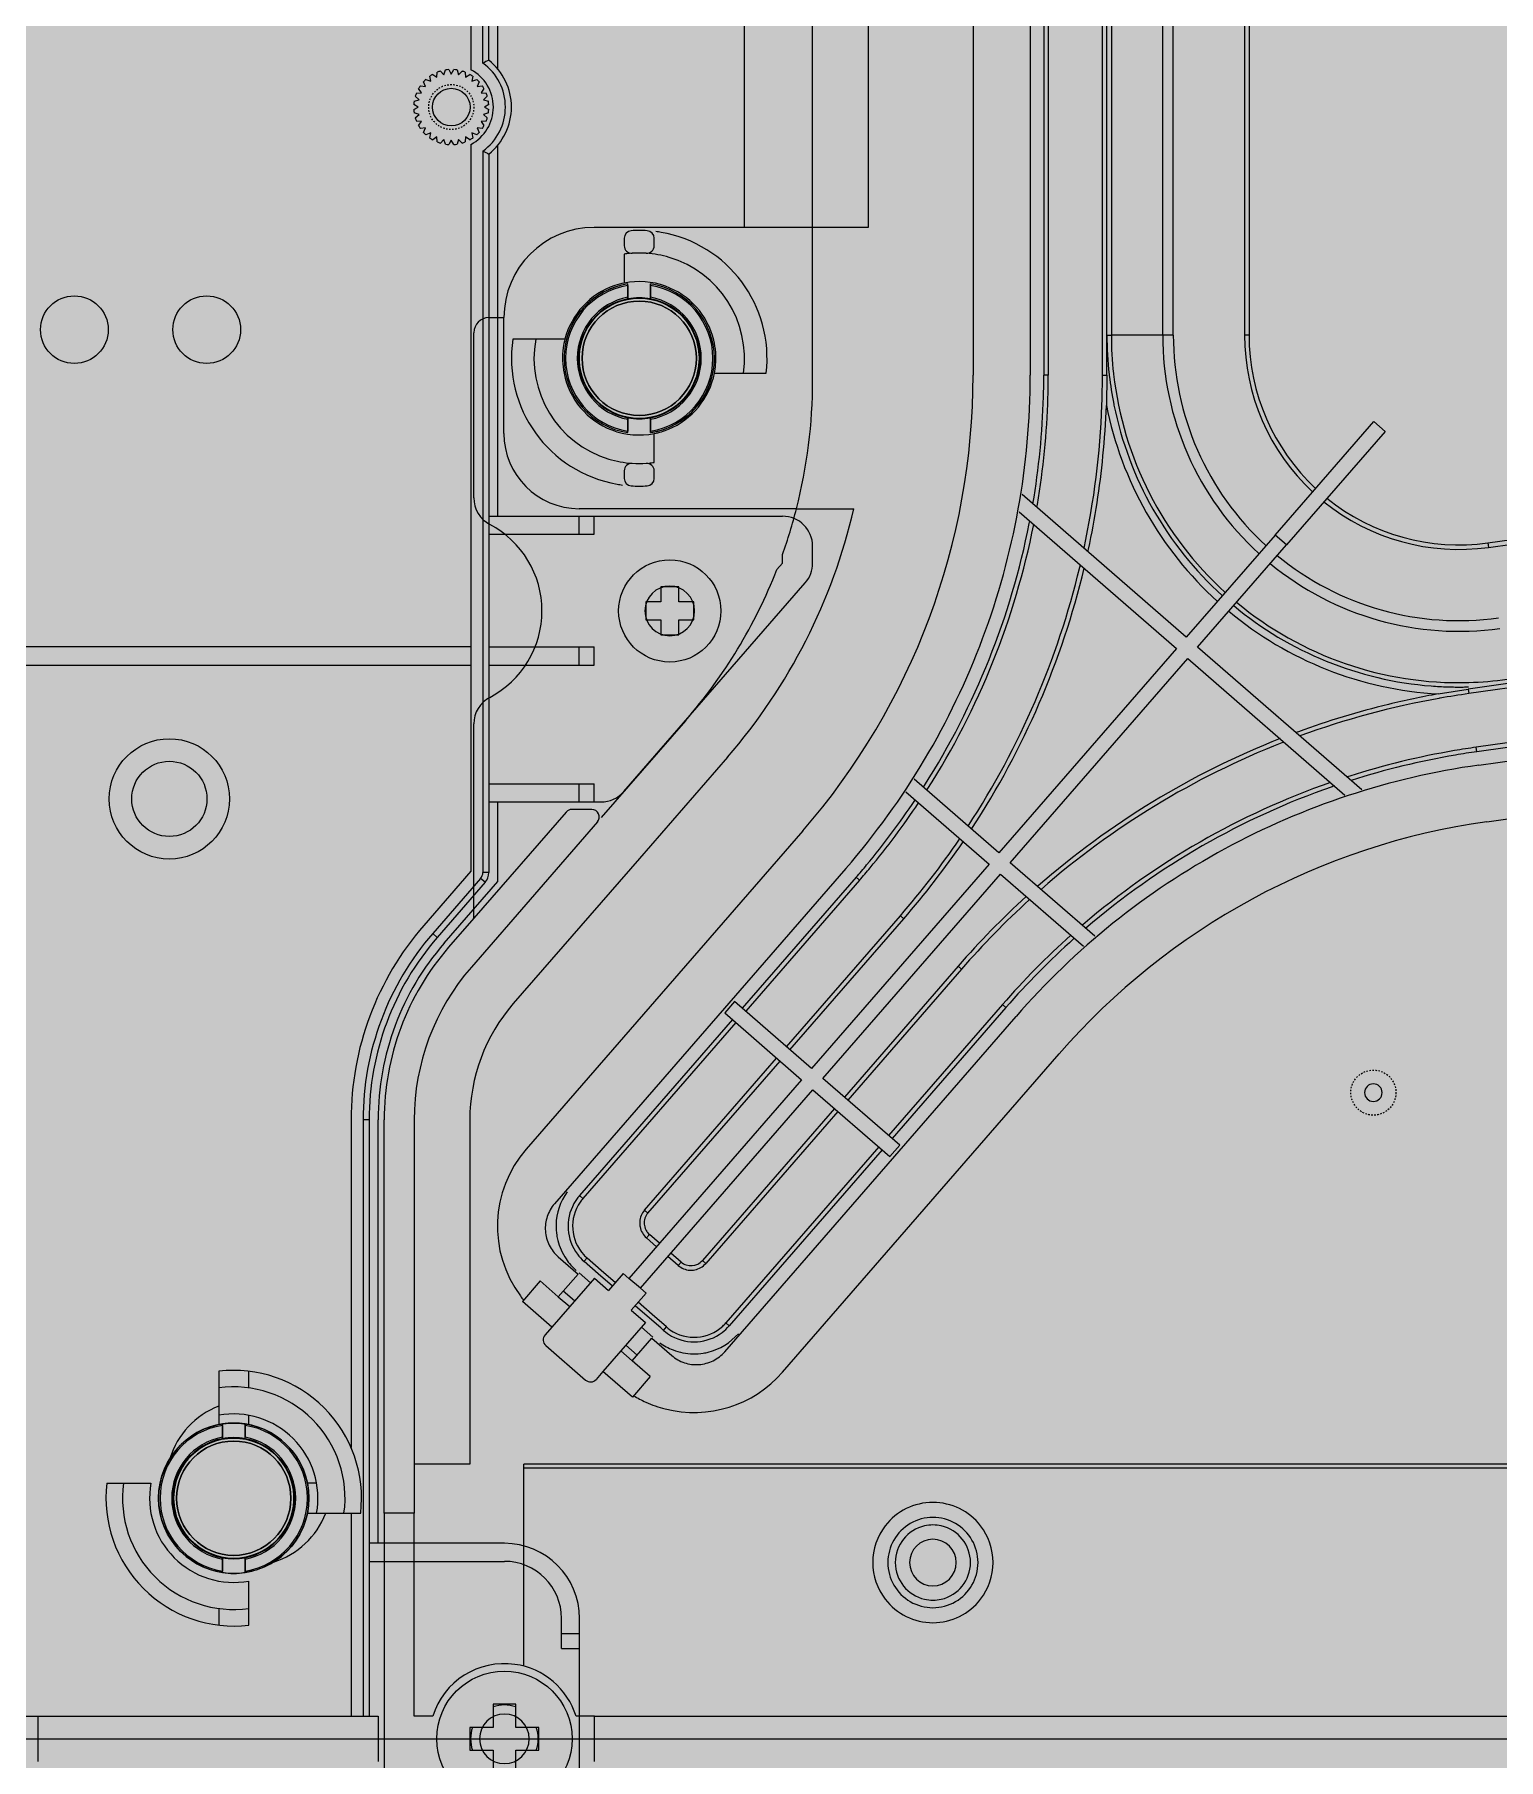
# Model space of a CAD drawing. Header units: millimetres. Extents: x -1070 to 42146, y 1440 to 12921.
# Drawn here: x 5864.5 to 5961.9, y 3266.5 to 3381.2 of the extents above; entities that cross this region are included whole.
import ezdxf

# ---------------------------------------------------------------- set-up
doc = ezdxf.new("R2010")
doc.units = ezdxf.units.MM
doc.linetypes.add('HIDDEN', pattern=[0.2, 0.1, -0.1])
for name, color, linetype in [('CITI-3MM实线CONTINUOUS', 7, 'Continuous'), ('CITIE-TAO实线CONTINUOUS', 7, 'Continuous'), ('CUPOST-2_5实线CONTINUOUS', 7, 'Continuous'), ('CUPOST-2_5隐藏线HIDDEN', 7, 'Continuous'), ('DW-PLUS-XIANGTI隐藏线HIDDEN', 7, 'Continuous'), ('M4-S_3实线CONTINUOUS', 7, 'Continuous'), ('M4-S实线CONTINUOUS', 7, 'Continuous'), ('QUE-PLATE-0314实线CONTINUOUS', 7, 'Continuous')]:
    doc.layers.add(name, color=color, linetype=linetype)

msp = doc.modelspace()

# ---------------------------------------------------------------- hatches: boundary and pattern name
at = {"lineweight": -3}
h = msp.add_hatch(color=256, dxfattribs=at)
h.dxf.hatch_style = 1
h.paths.add_polyline_path([(5611.757, 3767.826), (5611.757, 2767.826), (6111.757, 2767.826), (6111.757, 3767.826)])

# ---------------------------------------------------------------- linework, layer by layer
at = {"color": 7, "linetype": 'Continuous', "lineweight": -3}
for p, q in [((5916.257, 3368.326), (5916.257, 3417.326)), ((5919.957, 3417.326), (5919.957, 3368.326)), ((5926.933, 3400.924), (5926.933, 3358.504)), ((5930.733, 3400.924), (5930.733, 3358.504)), ((5931.633, 3400.924), (5931.633, 3358.504)), ((5931.933, 3400.924), (5931.933, 3358.504)), ((5935.533, 3358.504), (5935.533, 3400.924)), ((5935.833, 3361.163), (5935.833, 3400.924)), ((5936.126, 3400.924), (5936.126, 3361.163)), ((5939.54, 3361.163), (5939.54, 3400.924)), ((5940.247, 3361.163), (5940.247, 3400.924)), ((5944.983, 3400.924), (5944.983, 3361.163)), ((5945.283, 3400.924), (5945.283, 3361.163)), ((5911.725, 3368.326), (5911.725, 3383.498)), ((5903.725, 3368.326), (5901.725, 3368.326)), ((5904.194, 3368.326), (5903.725, 3368.326)), ((5905.257, 3368.326), (5904.194, 3368.326)), ((5905.725, 3368.326), (5905.257, 3368.326)), ((5916.257, 3368.326), (5905.725, 3368.326)), ((5919.957, 3368.326), (5916.257, 3368.326)), ((5916.257, 3358.157), (5916.257, 3368.326)), ((5903.725, 3367.607), (5903.725, 3367.106)), ((5903.725, 3366.551), (5903.725, 3364.624)), ((5905.725, 3367.106), (5905.725, 3367.607)), ((5903.975, 3364.465), (5903.975, 3364.566)), ((5903.975, 3364.465), (5903.975, 3363.679)), ((5905.475, 3364.566), (5905.475, 3364.465)), ((5905.475, 3364.465), (5905.475, 3363.679)), ((5903.975, 3363.679), (5903.975, 3363.577)), ((5905.475, 3363.577), (5905.475, 3363.679)), ((5894.725, 3362.326), (5895.725, 3362.326)), ((5895.725, 3360.893), (5895.725, 3362.326)), ((5893.725, 3350.342), (5893.725, 3361.326)), ((5895.725, 3354.623), (5895.725, 3360.893)), ((5897.842, 3360.893), (5896.321, 3360.893)), ((5899.786, 3360.893), (5897.842, 3360.893)), ((5935.833, 3358.504), (5935.833, 3361.163)), ((5935.833, 3361.163), (5936.126, 3361.163)), ((5939.54, 3361.163), (5936.126, 3361.163)), ((5940.247, 3361.163), (5939.54, 3361.163)), ((5945.283, 3361.163), (5944.983, 3361.163)), ((5909.726, 3358.623), (5911.654, 3358.623)), ((5911.654, 3358.623), (5913.166, 3358.623)), ((5931.933, 3358.504), (5931.633, 3358.504)), ((5935.533, 3358.504), (5935.833, 3358.504)), ((5935.833, 3358.504), (5935.796, 3356.482)), ((5903.975, 3355.668), (5903.975, 3355.567)), ((5903.975, 3355.567), (5903.975, 3354.78)), ((5905.475, 3355.567), (5905.475, 3355.668)), ((5905.475, 3355.567), (5905.475, 3354.78)), ((5947.016, 3347.871), (5953.576, 3355.418)), ((5954.331, 3354.762), (5953.576, 3355.418)), ((5903.975, 3354.679), (5903.975, 3354.78)), ((5905.475, 3354.78), (5905.475, 3354.679)), ((5905.725, 3352.695), (5905.725, 3354.622)), ((5954.331, 3354.762), (5947.771, 3347.215)), ((5961.174, 3347.349), (6000.548, 3352.883)), ((5903.725, 3352.139), (5903.725, 3351.638)), ((5905.725, 3351.638), (5905.725, 3352.139)), ((5961.216, 3347.052), (6000.589, 3352.586)), ((5941.111, 3341.079), (5930.2, 3350.564)), ((5915.184, 3349.623), (5900.725, 3349.623)), ((5915.184, 3349.623), (5918.991, 3349.623)), ((5930.001, 3349.412), (5940.455, 3340.324)), ((5947.016, 3347.871), (5941.111, 3341.079)), ((5941.866, 3340.423), (5947.771, 3347.215)), ((5947.771, 3347.215), (5947.016, 3347.871)), ((5961.174, 3347.349), (5961.216, 3347.052)), ((5913.879, 3345.572), (5914.257, 3346.006)), ((5914.257, 3346.006), (5914.257, 3346.582)), ((6001.905, 3343.228), (5959.898, 3337.324)), ((5940.455, 3340.324), (5928.646, 3326.739)), ((5952.777, 3330.938), (5941.866, 3340.423)), ((5929.401, 3326.083), (5941.21, 3339.668)), ((5941.21, 3339.668), (5951.664, 3330.581)), ((6002.406, 3339.663), (5960.399, 3333.759)), ((6002.447, 3339.366), (5960.441, 3333.462)), ((5962.49, 3337.991), (5959.856, 3337.621)), ((5960.566, 3332.571), (6002.573, 3338.474)), ((5957.859, 3337.303), (5959.856, 3337.621)), ((5959.856, 3337.621), (5959.898, 3337.324)), ((5893.725, 3322.388), (5893.725, 3335.309)), ((5907.794, 3335.523), (5902.193, 3329.08)), ((5961.095, 3328.808), (6003.101, 3334.711)), ((5960.441, 3333.462), (5960.399, 3333.759)), ((5910.587, 3333.096), (5904.737, 3326.367)), ((5928.646, 3326.739), (5923.017, 3331.633)), ((5922.467, 3330.786), (5927.99, 3325.985)), ((5901.945, 3328.795), (5893.559, 3319.147)), ((5899.865, 3329.451), (5893.725, 3322.388)), ((5901.568, 3329.623), (5900.243, 3329.623)), ((5915.601, 3328.194), (5897.205, 3307.033)), ((5904.737, 3326.367), (5896.351, 3316.72)), ((5918.468, 3325.701), (5899.089, 3303.408)), ((5927.99, 3325.985), (5916.181, 3312.4)), ((5916.936, 3311.744), (5928.745, 3325.329)), ((5928.745, 3325.329), (5934.268, 3320.527)), ((5935.03, 3321.19), (5929.401, 3326.083)), ((5919.148, 3325.111), (5911.577, 3316.402)), ((5919.374, 3324.914), (5911.804, 3316.205)), ((5919.374, 3324.914), (5919.148, 3325.111)), ((5893.725, 3322.388), (5892.049, 3320.46)), ((5914.521, 3313.843), (5922.091, 3322.552)), ((5914.747, 3313.646), (5922.317, 3322.355)), ((5922.091, 3322.552), (5922.317, 3322.355)), ((5925.94, 3319.206), (5918.37, 3310.497)), ((5926.167, 3319.009), (5918.596, 3310.301)), ((5926.167, 3319.009), (5925.94, 3319.206)), ((5911.069, 3316.844), (5910.413, 3316.089)), ((5910.413, 3316.089), (5915.525, 3311.645)), ((5916.181, 3312.4), (5911.069, 3316.844)), ((5928.883, 3316.648), (5921.313, 3307.939)), ((5929.11, 3316.451), (5921.539, 3307.742)), ((5929.11, 3316.451), (5928.883, 3316.648)), ((5910.921, 3315.647), (5900.752, 3303.949)), ((5911.148, 3315.45), (5900.979, 3303.752)), ((5910.41, 3293.567), (5929.789, 3315.86)), ((5905.073, 3302.975), (5913.865, 3313.089)), ((5905.3, 3302.779), (5914.091, 3312.892)), ((5914.262, 3292.206), (5932.657, 3313.367)), ((5915.525, 3311.645), (5904.044, 3298.438)), ((5922.048, 3307.3), (5916.936, 3311.744)), ((5904.799, 3297.782), (5916.28, 3310.989)), ((5916.28, 3310.989), (5921.392, 3306.545)), ((5917.714, 3309.743), (5908.922, 3299.63)), ((5917.94, 3309.546), (5909.149, 3299.433)), ((5887.757, 3282.826), (5887.757, 3308.978)), ((5889.757, 3308.978), (5889.757, 3282.826)), ((5893.457, 3308.978), (5893.457, 3286.091)), ((5920.657, 3307.184), (5910.488, 3295.486)), ((5920.883, 3306.987), (5910.715, 3295.289)), ((5921.392, 3306.545), (5922.048, 3307.3)), ((5900.979, 3303.752), (5900.752, 3303.949)), ((5905.073, 3302.975), (5905.3, 3302.779)), ((5905.202, 3301.141), (5905.398, 3301.368)), ((5905.881, 3300.551), (5905.202, 3301.141)), ((5906.078, 3300.777), (5905.398, 3301.368)), ((5907.512, 3299.531), (5906.832, 3300.121)), ((5899.336, 3299.881), (5900.656, 3298.733)), ((5901.255, 3299.802), (5901.058, 3299.576)), ((5901.058, 3299.576), (5902.002, 3298.756)), ((5901.255, 3299.802), (5902.198, 3298.982)), ((5902.198, 3298.982), (5903.142, 3298.162)), ((5907.315, 3299.305), (5906.636, 3299.895)), ((5907.315, 3299.305), (5907.512, 3299.531)), ((5909.149, 3299.433), (5908.922, 3299.63)), ((5898.137, 3298.273), (5896.956, 3296.914)), ((5899.344, 3297.223), (5898.137, 3298.273)), ((5901.739, 3298.454), (5898.918, 3295.209)), ((5900.656, 3298.733), (5899.344, 3297.223)), ((5901.477, 3298.152), (5900.722, 3298.808)), ((5901.739, 3298.454), (5902.683, 3297.634)), ((5902.002, 3298.756), (5902.945, 3297.936)), ((5903.667, 3298.766), (5902.683, 3297.634)), ((5904.044, 3298.438), (5903.667, 3298.766)), ((5904.799, 3297.782), (5904.044, 3298.438)), ((5905.176, 3297.454), (5904.799, 3297.782)), ((5898.918, 3295.209), (5896.956, 3296.914)), ((5899.344, 3297.223), (5900.099, 3296.567)), ((5900.427, 3296.944), (5899.672, 3297.601)), ((5904.192, 3296.322), (5905.176, 3297.454)), ((5905.398, 3295.804), (5904.454, 3296.624)), ((5905.595, 3296.03), (5904.651, 3296.85)), ((5905.135, 3295.502), (5902.314, 3292.256)), ((5904.192, 3296.322), (5905.135, 3295.502)), ((5906.152, 3295.147), (5905.398, 3295.804)), ((5906.538, 3295.21), (5905.595, 3296.03)), ((5910.715, 3295.289), (5910.488, 3295.486)), ((5898.918, 3295.209), (5898.459, 3294.68)), ((5904.25, 3292.959), (5905.562, 3294.468)), ((5905.628, 3294.544), (5904.873, 3295.2)), ((5905.562, 3294.468), (5906.883, 3293.32)), ((5906.341, 3294.983), (5906.152, 3295.147)), ((5906.341, 3294.983), (5906.538, 3295.21)), ((5898.508, 3293.975), (5901.15, 3291.679)), ((5903.495, 3293.615), (5904.25, 3292.959)), ((5904.578, 3293.336), (5903.823, 3293.992)), ((5902.314, 3292.256), (5901.855, 3291.728)), ((5904.277, 3290.551), (5902.314, 3292.256)), ((5905.457, 3291.909), (5904.25, 3292.959)), ((5905.457, 3291.909), (5904.277, 3290.551)), ((5877.007, 3288.668), (5877.007, 3288.769)), ((5877.007, 3288.668), (5877.007, 3287.882)), ((5878.507, 3288.769), (5878.507, 3288.668)), ((5878.507, 3288.668), (5878.507, 3287.882)), ((5877.007, 3287.882), (5877.007, 3287.78)), ((5878.507, 3287.78), (5878.507, 3287.882)), ((5893.457, 3286.091), (5889.757, 3286.091)), ((5897.057, 3272.654), (5897.057, 3286.091)), ((6081.495, 3286.091), (5897.057, 3286.091)), ((5897.057, 3285.841), (6012.416, 3285.841)), ((5889.757, 3282.826), (5887.757, 3282.826)), ((5887.757, 3282.826), (5887.757, 3252.826)), ((5889.757, 3269.326), (5889.757, 3282.826)), ((5877.007, 3279.871), (5877.007, 3279.77)), ((5877.007, 3279.77), (5877.007, 3278.984)), ((5878.507, 3279.77), (5878.507, 3279.871)), ((5878.507, 3279.77), (5878.507, 3278.984)), ((5877.007, 3278.882), (5877.007, 3278.984)), ((5878.507, 3278.984), (5878.507, 3278.882)), ((5890.987, 3269.326), (5889.757, 3269.326)), ((5901.757, 3269.326), (5900.526, 3269.326)), ((5901.757, 3269.326), (5986.157, 3269.326)), ((5901.757, 3266.326), (5901.757, 3269.326))]:
    msp.add_line(p, q, dxfattribs=at)
at = {"color": 1, "lineweight": -3}
msp.add_line((5611.757, 3267.826), (6111.757, 3267.826), dxfattribs=at)
at = {"color": 7, "linetype": 'Continuous', "lineweight": -3}
for centre, radius, start, end in [((5901.725, 3362.326), 6, 90, 180), ((5904.225, 3367.607), 0.5, 93.58332, 180), ((5904.725, 3359.623), 8.5, 86.41668, 93.58332), ((5905.225, 3367.607), 0.5, 0, 86.41668), ((5904.725, 3359.623), 8.5, 80.15881, 82.46232), ((5904.725, 3359.623), 8.5, 353.24367, 80.15881), ((5904.225, 3367.106), 0.5, 180, 273.82255), ((5904.725, 3359.623), 7, 95.29417, 98.21321), ((5904.725, 3359.623), 7, 86.17745, 93.82255), ((5905.225, 3367.106), 0.5, 266.17745, 0), ((5904.725, 3359.623), 7, 79.76053, 86.17743), ((5904.725, 3359.623), 7, 73.4912, 79.76053), ((5904.725, 3359.623), 7, 351.78679, 73.4912), ((5904.725, 3359.623), 5, 98.62693, 177.53429), ((5904.725, 3359.623), 5.1, 108.55807, 165.58049), ((5904.725, 3359.623), 4.9, 98.80437, 261.19563), ((5904.725, 3359.623), 5.1, 101.30773, 108.55807), ((5904.725, 3359.623), 5.1, 69.95103, 101.30773), ((5904.725, 3359.623), 5, 0, 81.37307), ((5904.725, 3359.623), 4.9, 278.80437, 81.19563), ((5904.725, 3359.623), 5.1, 13.77913, 69.95103), ((5904.725, 3359.623), 4.125, 100.47568, 259.52432), ((5904.725, 3359.623), 4.025, 100.739, 180), ((5904.725, 3359.623), 4, 100.74093, 177.39131), ((5904.725, 3359.623), 4, 100.74093, 177.39131), ((5904.725, 3359.623), 3.8, 0, 180), ((5904.725, 3359.623), 4.025, 79.261, 100.739), ((5904.725, 3359.623), 4, 79.25907, 100.74093), ((5904.725, 3359.623), 4, 2.60869, 79.25907), ((5904.725, 3359.623), 4.125, 280.47568, 79.52432), ((5904.725, 3359.623), 4.025, 0, 79.261), ((5894.725, 3361.326), 1, 90, 180), ((5904.725, 3359.623), 8.5, 171.40716, 260.03325), ((5904.725, 3359.623), 7, 169.54702, 253.18503), ((5904.725, 3359.623), 5.1, 165.58049, 172.14797), ((5904.725, 3359.623), 5.1, 355.1169, 13.77913), ((5959.233, 3361.163), 23.4, 180, 186.41733), ((5959.233, 3361.163), 23.107, 180, 186.36775), ((5959.233, 3361.163), 19.693, 180, 227.54511), ((5959.233, 3361.163), 18.986, 180, 227.49091), ((5959.233, 3361.163), 14.25, 180, 226.98921), ((5959.233, 3361.163), 13.95, 180, 226.94595), ((5904.725, 3359.623), 5.1, 172.14797, 191.27419), ((5904.725, 3359.623), 5, 177.53429, 180), ((5904.725, 3359.623), 5, 180, 261.37307), ((5904.725, 3359.623), 4.025, 180, 259.261), ((5904.725, 3359.623), 4, 177.39131, 180), ((5904.725, 3359.623), 4, 177.39131, 180), ((5904.725, 3359.623), 4, 180, 182.60869), ((5904.725, 3359.623), 4, 180, 182.60869), ((5904.725, 3359.623), 3.8, 180, 0), ((5904.725, 3359.623), 4.025, 280.739, 0), ((5904.725, 3359.623), 4, 0, 2.60869), ((5904.725, 3359.623), 4, 0, 2.60869), ((5904.725, 3359.623), 4, 357.39131, 0), ((5904.725, 3359.623), 4, 357.39131, 0), ((5904.725, 3359.623), 5, 357.53429, 0), ((5904.725, 3359.623), 5.1, 191.27419, 249.05553), ((5904.725, 3359.623), 4, 182.60869, 259.25907), ((5904.725, 3359.623), 4, 182.60869, 259.25907), ((5904.725, 3359.623), 4, 280.74093, 357.39131), ((5904.725, 3359.623), 5, 278.62693, 357.53429), ((5904.725, 3359.623), 5.1, 292.43022, 348.69227), ((5904.725, 3359.623), 5.1, 348.69227, 355.1169), ((5880.733, 3358.504), 46.2, 319, 0), ((5880.733, 3358.504), 50, 349.75, 0), ((5880.733, 3358.504), 50.9, 358.37899, 0), ((5880.733, 3358.504), 51.2, 358.34889, 0), ((5880.733, 3358.504), 54.8, 357.97711, 0), ((5959.233, 3361.163), 23.4, 186.41733, 186.48835), ((5959.233, 3361.163), 23.4, 186.48835, 186.59611), ((5959.233, 3361.163), 23.4, 186.59611, 191.31535), ((5959.233, 3361.163), 23.107, 186.36775, 186.45538), ((5959.233, 3361.163), 23.107, 186.45538, 227.76012), ((5881.757, 3358.157), 34.5, 345.67725, 0), ((5880.733, 3358.504), 50.9, 350.32278, 358.37899), ((5880.733, 3358.504), 51.2, 350.32655, 358.34889), ((5880.733, 3358.504), 54.8, 347.87246, 357.9023), ((5880.733, 3358.504), 54.8, 357.9023, 357.97711), ((5880.733, 3358.504), 55.1, 354.39879, 357.89668), ((5959.233, 3361.163), 23.9, 191.29629, 227.80126), ((5959.233, 3361.163), 23.4, 191.31535, 191.46857), ((5959.233, 3361.163), 23.4, 191.46857, 227.77564), ((5904.725, 3359.623), 4.025, 259.261, 280.739), ((5904.725, 3359.623), 4, 259.25907, 280.74093), ((5904.725, 3359.623), 4, 259.25907, 280.74093), ((5900.725, 3354.623), 5, 180, 270), ((5904.725, 3359.623), 5.1, 249.05553, 281.30773), ((5904.725, 3359.623), 5.1, 281.30773, 292.43022), ((5904.725, 3359.623), 7, 253.18503, 259.60222), ((5904.725, 3359.623), 7, 259.60222, 266.17743), ((5880.733, 3358.504), 55.1, 347.87626, 354.39879), ((5904.225, 3352.139), 0.5, 86.17745, 180), ((5904.225, 3351.638), 0.5, 180, 266.41668), ((5904.725, 3359.623), 7, 266.17745, 273.82255), ((5905.225, 3352.139), 0.5, 0, 93.82255), ((5905.225, 3351.638), 0.5, 273.58332, 0), ((5904.725, 3359.623), 7, 275.29417, 278.21321), ((5904.725, 3359.623), 8.5, 260.03325, 262.45345), ((5904.725, 3359.623), 8.5, 266.41668, 273.58332), ((5895.725, 3350.342), 2, 180, 242.16598), ((5881.757, 3358.157), 38.2, 319, 347.08986), ((5881.757, 3358.157), 34.5, 340.39514, 345.67725), ((5880.733, 3358.504), 50, 339.5, 349.75), ((5880.733, 3358.504), 51.2, 350.1187, 350.32655), ((5959.233, 3361.163), 14.25, 231.01079, 278), ((5959.233, 3361.163), 13.95, 231.05405, 278), ((5891.757, 3342.826), 6.5, 297.83402, 62.16598), ((5880.733, 3358.504), 50.9, 327.58153, 348.82594), ((5880.733, 3358.504), 51.2, 327.43559, 348.82031), ((5880.733, 3358.504), 50.9, 348.82594, 349.01405), ((5880.733, 3358.504), 54.8, 346.52658, 346.6852), ((5880.733, 3358.504), 55.1, 347.70059, 347.87626), ((5959.233, 3361.163), 19.693, 230.45489, 278), ((5959.233, 3361.163), 18.986, 230.50909, 278), ((5881.757, 3358.157), 34.5, 319, 338.60486), ((5880.733, 3358.504), 54.8, 326.8249, 346.52658), ((5880.733, 3358.504), 55.1, 326.8308, 346.52165), ((5906.757, 3342.826), 1.65, 0, 180), ((5906.757, 3342.826), 1.65, 180, 0), ((5959.233, 3361.163), 23.9, 230.19874, 266.72459), ((5959.233, 3361.163), 23.4, 230.22436, 265.5251), ((5959.233, 3361.163), 23.107, 230.23988, 271.54462), ((5880.733, 3358.504), 50, 329.25, 339.5), ((5959.233, 3361.163), 23.4, 265.5251, 268.15331), ((5959.233, 3361.163), 23.107, 271.54462, 271.63222), ((5959.233, 3361.163), 23.107, 271.63222, 278), ((5895.725, 3335.309), 2, 117.83402, 180), ((5967.525, 3283.057), 54.8, 100.0977, 110.12754), ((5967.525, 3283.057), 55.1, 100.09386, 103.60127), ((5967.525, 3283.057), 54.8, 100.02285, 100.0977), ((5967.525, 3283.057), 54.8, 98, 100.02285), ((5959.233, 3361.163), 23.4, 268.15331, 270.71821), ((5959.233, 3361.163), 23.4, 270.71821, 271.52023), ((5959.233, 3361.163), 23.4, 271.52023, 271.5978), ((5967.525, 3283.057), 55.1, 103.60127, 110.12376), ((5967.525, 3283.057), 55.1, 110.12376, 110.29941), ((5967.525, 3283.057), 55.1, 111.47835, 131.1692), ((5967.525, 3283.057), 54.8, 111.47342, 131.1751), ((5967.525, 3283.057), 54.8, 111.3148, 111.47342), ((5967.525, 3283.057), 51.2, 99.6511, 107.67345), ((5967.525, 3283.057), 50.9, 99.62101, 107.67722), ((5967.525, 3283.057), 51.2, 98, 99.6511), ((5967.525, 3283.057), 50.9, 98, 99.62101), ((5880.733, 3358.504), 50, 319, 329.25), ((5967.525, 3283.057), 50, 98, 108.25), ((5880.733, 3358.504), 50.9, 327.42866, 327.58153), ((5880.733, 3358.504), 51.2, 327.37892, 327.43559), ((5967.525, 3283.057), 51.2, 109.17969, 130.56441), ((5967.525, 3283.057), 50.9, 109.17406, 130.57134), ((5967.525, 3283.057), 50.9, 108.98595, 109.17406), ((5967.525, 3283.057), 51.2, 107.67345, 107.8813), ((5880.733, 3358.504), 50.9, 320.22139, 326.25263), ((5880.733, 3358.504), 51.2, 320.21218, 326.24935), ((5967.525, 3283.057), 50, 108.25, 118.5), ((5900.243, 3329.123), 0.5, 90, 139), ((5901.568, 3329.123), 0.5, 319, 90), ((5967.525, 3283.057), 46.2, 98, 139), ((5880.733, 3358.504), 54.8, 319, 325.73663), ((5880.733, 3358.504), 55.1, 326.78204, 326.8308), ((5880.733, 3358.504), 55.1, 319, 325.73377), ((5967.525, 3283.057), 50, 118.5, 128.75), ((5880.733, 3358.504), 50.9, 319, 320.22139), ((5880.733, 3358.504), 51.2, 319, 320.21218), ((5967.525, 3283.057), 55.1, 131.1692, 131.21796), ((5967.525, 3283.057), 55.1, 132.26623, 139), ((5967.525, 3283.057), 54.8, 132.26337, 139), ((5967.525, 3283.057), 50, 128.75, 139), ((5967.525, 3283.057), 51.2, 130.56441, 130.62108), ((5967.525, 3283.057), 51.2, 131.75065, 139), ((5967.525, 3283.057), 50.9, 131.74737, 139), ((5905.257, 3308.978), 17.5, 139, 180), ((5905.257, 3308.978), 15.5, 139, 180), ((5905.257, 3308.978), 11.8, 139, 180), ((5953.554, 3310.795), 0.584, 0, 180), ((5953.554, 3310.795), 0.584, 180, 0), ((5903.092, 3301.915), 7.8, 139, 216.53034), ((5903.092, 3301.915), 3.9, 144.06268, 179.01277), ((5903.092, 3301.915), 3.1, 151.08702, 216.91298), ((5903.092, 3301.915), 2.8, 145.00142, 222.99881), ((5903.092, 3301.915), 3.1, 145.10772, 151.08702), ((5903.092, 3301.915), 3.1, 139, 145.10772), ((5903.092, 3301.915), 2.8, 139, 145.00142), ((5900.976, 3301.767), 2.5, 161.49994, 183.99988), ((5900.976, 3301.767), 2.5, 139, 161.49994), ((5906.055, 3302.123), 1.3, 139, 176.4981), ((5906.055, 3302.123), 1, 161.5, 206.5), ((5906.055, 3302.123), 1, 139, 161.5), ((5900.976, 3301.767), 2.5, 183.99988, 206.49993), ((5903.092, 3301.915), 3.9, 179.01277, 188.98723), ((5903.092, 3301.915), 3.9, 188.98723, 194.01277), ((5906.055, 3302.123), 1.3, 176.4981, 191.53963), ((5906.055, 3302.123), 1.3, 191.53963, 229), ((5906.055, 3302.123), 1, 206.5, 221.29166), ((5906.055, 3302.123), 1, 221.29166, 229), ((5900.976, 3301.767), 2.5, 206.49993, 229), ((5903.092, 3301.915), 3.9, 194.01277, 203.98723), ((5903.092, 3301.915), 3.9, 203.98723, 214), ((5903.092, 3301.915), 3.1, 216.91298, 229), ((5903.092, 3301.915), 2.8, 222.99881, 229), ((5903.092, 3301.915), 3.9, 214, 229), ((5908.168, 3300.286), 1.3, 229, 266.4981), ((5908.168, 3300.286), 1, 229, 251.5), ((5908.168, 3300.286), 1, 251.5, 296.5), ((5908.168, 3300.286), 1.3, 266.4981, 281.53963), ((5908.168, 3300.286), 1.3, 281.53963, 319), ((5908.168, 3300.286), 1, 296.5, 319), ((5903.092, 3301.915), 7.8, 216.53034, 219.03323), ((5908.375, 3297.323), 2.8, 312.95761, 319), ((5898.836, 3294.352), 0.5, 139, 229), ((5908.375, 3297.323), 3.1, 229, 241.08702), ((5908.375, 3297.323), 2.8, 229, 235.0428), ((5908.375, 3297.323), 2.8, 235.0428, 312.95761), ((5908.375, 3297.323), 3.1, 241.08702, 306.91298), ((5908.375, 3297.323), 3.9, 284.01277, 319), ((5908.375, 3297.323), 3.1, 306.91298, 319), ((5908.375, 3297.323), 3.9, 234.06268, 248.98723), ((5908.523, 3295.207), 2.5, 229, 251.49994), ((5908.375, 3297.323), 3.9, 248.98723, 269.01277), ((5908.375, 3297.323), 3.9, 269.01277, 278.98723), ((5908.375, 3297.323), 3.9, 278.98723, 284.01277), ((5908.523, 3295.207), 2.5, 296.49993, 319), ((5908.375, 3297.323), 7.8, 255.64365, 319), ((5908.523, 3295.207), 2.5, 251.49994, 273.99988), ((5908.523, 3295.207), 2.5, 273.99988, 296.49993), ((5901.478, 3292.056), 0.5, 229, 319), ((5908.375, 3297.323), 7.8, 238.96677, 245.65113), ((5908.375, 3297.323), 7.8, 245.65113, 255.64365), ((5877.757, 3283.826), 5, 98.62693, 180), ((5877.757, 3283.826), 4.9, 98.80437, 261.19563), ((5877.757, 3283.826), 5, 81.37307, 98.62693), ((5877.757, 3283.826), 5, 0, 81.37307), ((5877.757, 3283.826), 4.9, 278.80437, 81.19563), ((5877.757, 3283.826), 4.125, 100.47568, 259.52432), ((5877.757, 3283.826), 4.025, 100.739, 180), ((5877.757, 3283.826), 4, 100.74093, 177.39131), ((5877.757, 3283.826), 4, 100.74093, 177.39131), ((5877.757, 3283.826), 3.8, 0, 180), ((5877.757, 3283.826), 4.025, 79.261, 100.739), ((5877.757, 3283.826), 4, 79.25907, 100.74093), ((5877.757, 3283.826), 4, 79.25907, 100.74093), ((5877.757, 3283.826), 4, 2.60869, 79.25907), ((5877.757, 3283.826), 4.125, 280.47568, 79.52432), ((5877.757, 3283.826), 4.025, 0, 79.261), ((5877.757, 3283.826), 4, 177.39131, 180), ((5877.757, 3283.826), 4, 177.39131, 180), ((5877.757, 3283.826), 4, 0, 2.60869), ((5877.757, 3283.826), 4, 0, 2.60869), ((5877.757, 3283.826), 5, 180, 261.37307), ((5877.757, 3283.826), 4.025, 180, 259.261), ((5877.757, 3283.826), 4, 180, 182.60869), ((5877.757, 3283.826), 4, 180, 182.60869), ((5877.757, 3283.826), 4, 182.60869, 259.25907), ((5877.757, 3283.826), 4, 182.60869, 259.25907), ((5877.757, 3283.826), 3.8, 180, 0), ((5877.757, 3283.826), 4, 280.74093, 357.39131), ((5877.757, 3283.826), 4.025, 280.739, 0), ((5877.757, 3283.826), 5, 278.62693, 0), ((5877.757, 3283.826), 4, 357.39131, 0), ((5924.257, 3279.545), 4, 37.54339, 142.45661), ((5924.257, 3279.545), 4, 142.45661, 180), ((5924.257, 3279.545), 3, 120.0659, 180), ((5924.257, 3279.545), 2.5, 102.85635, 180), ((5924.257, 3279.545), 3, 59.93589, 120.0659), ((5924.257, 3279.545), 2.5, 77.14317, 102.85635), ((5924.257, 3279.545), 2.5, 0, 77.14317), ((5924.257, 3279.545), 3, 0, 59.93589), ((5924.257, 3279.545), 4, 0, 37.54339), ((5924.257, 3279.545), 1.55, 90, 180), ((5924.257, 3279.545), 1.55, 0, 90), ((5877.757, 3283.826), 4.025, 259.261, 280.739), ((5877.757, 3283.826), 4, 259.25907, 280.74093), ((5877.757, 3283.826), 4, 259.25907, 280.74093), ((5924.257, 3279.545), 4, 180, 217.54339), ((5924.257, 3279.545), 3, 180, 239.93589), ((5924.257, 3279.545), 2.5, 180, 257.14317), ((5924.257, 3279.545), 1.55, 180, 270), ((5924.257, 3279.545), 1.55, 270, 0), ((5924.257, 3279.545), 2.5, 282.85635, 0), ((5924.257, 3279.545), 3, 300.0659, 0), ((5924.257, 3279.545), 4, 322.45661, 0), ((5877.757, 3283.826), 5, 261.37307, 278.62693), ((5924.257, 3279.545), 4, 217.54339, 322.45661), ((5924.257, 3279.545), 2.5, 257.14317, 282.85635), ((5924.257, 3279.545), 3, 239.93589, 300.0659), ((5895.757, 3267.826), 5, 81.97455, 162.5424), ((5895.757, 3267.826), 5, 17.4576, 81.97455), ((5895.757, 3267.826), 1.65, 0, 180), ((5895.757, 3267.826), 1.65, 180, 0)]:
    msp.add_arc(centre, radius, start, end, dxfattribs=at)
at = {"layer": 'CITI-3MM实线CONTINUOUS', "color": 7, "lineweight": -3}
for centre, radius in [((5904.725, 3359.623), 4), ((5904.725, 3359.623), 3.8), ((5877.757, 3283.826), 4), ((5877.757, 3283.826), 3.8)]:
    msp.add_circle(centre, radius, dxfattribs=at)
at = {"layer": 'CITIE-TAO实线CONTINUOUS', "color": 7, "lineweight": -3}
for p, q in [((5903.975, 3363.577), (5903.975, 3364.566)), ((5905.475, 3363.577), (5905.475, 3364.566)), ((5903.975, 3354.679), (5903.975, 3355.668)), ((5905.475, 3354.679), (5905.475, 3355.668)), ((5877.007, 3287.78), (5877.007, 3288.769)), ((5878.507, 3287.78), (5878.507, 3288.769)), ((5877.007, 3278.882), (5877.007, 3279.871)), ((5878.507, 3278.882), (5878.507, 3279.871))]:
    msp.add_line(p, q, dxfattribs=at)
for centre, radius in [((5904.725, 3359.623), 4.025), ((5877.757, 3283.826), 5), ((5877.757, 3283.826), 4.025)]:
    msp.add_circle(centre, radius, dxfattribs=at)
for centre, radius, start, end in [((5904.725, 3359.623), 5, 98.62693, 172.60279), ((5904.725, 3359.623), 4.9, 98.80437, 261.19563), ((5904.725, 3359.623), 4.9, 278.80437, 81.19563), ((5904.725, 3359.623), 4.125, 100.47568, 259.52432), ((5904.725, 3359.623), 4.125, 280.47568, 79.52432), ((5904.725, 3359.623), 5, 278.62693, 0), ((5877.757, 3283.826), 4.9, 98.80437, 261.19563), ((5877.757, 3283.826), 4.9, 278.80437, 81.19563), ((5877.757, 3283.826), 4.125, 100.47568, 259.52432), ((5877.757, 3283.826), 4.125, 280.47568, 79.52432)]:
    msp.add_arc(centre, radius, start, end, dxfattribs=at)
at = {"layer": 'CUPOST-2_5实线CONTINUOUS', "color": 7, "lineweight": -3}
for p, q in [((5890.505, 3377.698), (5890.381, 3378.014)), ((5890.538, 3378.17), (5890.854, 3378.046)), ((5890.854, 3378.046), (5890.803, 3378.382)), ((5890.99, 3378.499), (5891.271, 3378.308)), ((5891.271, 3378.308), (5891.296, 3378.647)), ((5891.505, 3378.72), (5891.736, 3378.471)), ((5891.736, 3378.471), (5891.836, 3378.795)), ((5892.056, 3378.82), (5892.225, 3378.526)), ((5892.225, 3378.526), (5892.395, 3378.82)), ((5892.615, 3378.795), (5892.715, 3378.471)), ((5892.715, 3378.471), (5892.946, 3378.72)), ((5893.155, 3378.647), (5893.18, 3378.308)), ((5893.18, 3378.308), (5893.461, 3378.499)), ((5893.648, 3378.382), (5893.597, 3378.046)), ((5893.597, 3378.046), (5893.913, 3378.17)), ((5894.07, 3378.014), (5893.945, 3377.698)), ((5890.081, 3376.815), (5889.832, 3377.047)), ((5889.905, 3377.255), (5890.243, 3377.28)), ((5890.243, 3377.28), (5890.052, 3377.561)), ((5890.169, 3377.748), (5890.505, 3377.698)), ((5893.945, 3377.698), (5894.281, 3377.748)), ((5894.399, 3377.561), (5894.208, 3377.28)), ((5894.208, 3377.28), (5894.546, 3377.255)), ((5894.619, 3377.047), (5894.37, 3376.815)), ((5890.025, 3376.326), (5889.731, 3376.496)), ((5889.731, 3376.156), (5890.025, 3376.326)), ((5889.756, 3376.715), (5890.081, 3376.815)), ((5890.081, 3375.836), (5889.756, 3375.936)), ((5889.832, 3375.605), (5890.081, 3375.836)), ((5894.37, 3376.815), (5894.695, 3376.715)), ((5894.695, 3375.936), (5894.37, 3375.836)), ((5894.37, 3375.836), (5894.619, 3375.605)), ((5894.72, 3376.496), (5894.425, 3376.326)), ((5894.425, 3376.326), (5894.72, 3376.156)), ((5890.243, 3375.371), (5889.905, 3375.397)), ((5890.052, 3375.091), (5890.243, 3375.371)), ((5890.505, 3374.954), (5890.169, 3374.904)), ((5890.381, 3374.638), (5890.505, 3374.954)), ((5890.854, 3374.606), (5890.538, 3374.482)), ((5890.803, 3374.27), (5890.854, 3374.606)), ((5893.597, 3374.606), (5893.648, 3374.27)), ((5893.913, 3374.482), (5893.597, 3374.606)), ((5893.945, 3374.954), (5894.07, 3374.638)), ((5894.281, 3374.904), (5893.945, 3374.954)), ((5894.546, 3375.397), (5894.208, 3375.371)), ((5894.208, 3375.371), (5894.399, 3375.091)), ((5891.271, 3374.344), (5890.99, 3374.152)), ((5891.296, 3374.005), (5891.271, 3374.344)), ((5891.736, 3374.181), (5891.505, 3373.932)), ((5891.836, 3373.856), (5891.736, 3374.181)), ((5892.225, 3374.126), (5892.056, 3373.832)), ((5892.395, 3373.832), (5892.225, 3374.126)), ((5892.715, 3374.181), (5892.615, 3373.856)), ((5892.946, 3373.932), (5892.715, 3374.181)), ((5893.18, 3374.344), (5893.155, 3374.005)), ((5893.461, 3374.152), (5893.18, 3374.344))]:
    msp.add_line(p, q, dxfattribs=at)
msp.add_circle((5892.225, 3376.326), 1.25, dxfattribs=at)
for start, end in [(132.46762, 137.53252), (119.61048, 124.67538), (106.75334, 111.81824), (93.89612, 98.9611), (81.03898, 86.10388), (68.18184, 73.24674), (55.3247, 60.3896), (42.46756, 47.53246), (158.1819, 163.2468), (145.32476, 150.38966), (29.61042, 34.67532), (16.75328, 21.81818), (171.03904, 176.10394), (183.89618, 188.96108), (3.89614, 8.96104), (351.039, 356.1039), (196.75332, 201.81822), (209.61046, 214.67536), (222.4676, 227.5325), (312.46758, 317.53248), (325.32472, 330.38962), (338.18186, 343.24676), (235.32474, 240.38964), (248.18188, 253.24678), (261.03902, 266.10392), (273.89616, 278.96106), (286.7533, 291.8182), (299.61044, 304.67534)]:
    msp.add_arc((5892.225, 3376.326), 2.5, start, end, dxfattribs=at)
at = {"layer": 'CUPOST-2_5隐藏线HIDDEN', "color": 5, "linetype": 'HIDDEN', "lineweight": -3}
msp.add_circle((5892.225, 3376.326), 1.5, dxfattribs=at)
at = {"layer": 'DW-PLUS-XIANGTI隐藏线HIDDEN', "color": 5, "linetype": 'HIDDEN', "lineweight": -3}
msp.add_circle((5953.554, 3310.795), 1.5, dxfattribs=at)
at = {"layer": 'M4-S_3实线CONTINUOUS', "color": 7, "lineweight": -3}
for p, q in [((5906.157, 3344.426), (5906.157, 3343.426)), ((5907.357, 3344.426), (5906.157, 3344.426)), ((5907.357, 3343.426), (5907.357, 3344.426)), ((5905.157, 3343.426), (5905.157, 3342.226)), ((5906.157, 3343.426), (5905.157, 3343.426)), ((5908.357, 3343.426), (5907.357, 3343.426)), ((5908.357, 3342.226), (5908.357, 3343.426)), ((5905.157, 3342.226), (5906.157, 3342.226)), ((5906.157, 3342.226), (5906.157, 3341.226)), ((5907.357, 3341.226), (5907.357, 3342.226)), ((5907.357, 3342.226), (5908.357, 3342.226)), ((5906.157, 3341.226), (5907.357, 3341.226))]:
    msp.add_line(p, q, dxfattribs=at)
msp.add_circle((5906.757, 3342.826), 3.4, dxfattribs=at)
at = {"layer": 'M4-S实线CONTINUOUS', "color": 7, "lineweight": -3}
for p, q in [((5896.507, 3270.126), (5895.007, 3270.126)), ((5895.007, 3270.126), (5895.007, 3268.576)), ((5896.507, 3268.576), (5896.507, 3270.126)), ((5895.007, 3268.576), (5893.457, 3268.576)), ((5893.457, 3268.576), (5893.457, 3267.076)), ((5898.057, 3268.576), (5896.507, 3268.576)), ((5898.057, 3267.076), (5898.057, 3268.576)), ((5893.457, 3267.076), (5895.007, 3267.076)), ((5895.007, 3267.076), (5895.007, 3265.526)), ((5896.507, 3267.076), (5898.057, 3267.076)), ((5896.507, 3265.526), (5896.507, 3267.076))]:
    msp.add_line(p, q, dxfattribs=at)
msp.add_circle((5895.757, 3267.826), 4.5, dxfattribs=at)
at = {"layer": 'QUE-PLATE-0314实线CONTINUOUS', "color": 7, "lineweight": -3}
for p, q in [((5893.525, 3406.846), (5893.525, 3378.806)), ((5895.325, 3378.854), (5895.325, 3406.798)), ((5894.325, 3379.25), (5894.325, 3406.402)), ((5894.725, 3379.448), (5894.725, 3406.203)), ((5893.525, 3373.846), (5893.525, 3325.511)), ((5894.325, 3373.402), (5894.325, 3325.436)), ((5895.325, 3349.123), (5895.325, 3373.798)), ((5894.725, 3373.203), (5894.725, 3325.436)), ((5894.725, 3349.123), (5914.257, 3349.123)), ((5900.725, 3347.923), (5900.725, 3349.123)), ((5901.725, 3347.923), (5901.725, 3349.123)), ((5894.725, 3347.923), (5901.725, 3347.923)), ((5916.257, 3346.006), (5916.257, 3347.123)), ((5903.697, 3330.811), (5915.766, 3344.694)), ((5893.525, 3340.426), (5863.257, 3340.426)), ((5894.725, 3340.426), (5901.725, 3340.426)), ((5900.725, 3339.226), (5900.725, 3340.426)), ((5901.725, 3339.226), (5901.725, 3340.426)), ((5863.257, 3339.226), (5893.525, 3339.226)), ((5894.725, 3339.226), (5901.725, 3339.226)), ((5894.725, 3331.323), (5901.725, 3331.323)), ((5900.725, 3330.123), (5900.725, 3331.323)), ((5901.725, 3330.123), (5901.725, 3331.323)), ((5894.725, 3330.123), (5902.188, 3330.123)), ((5895.325, 3324.838), (5895.325, 3330.123)), ((5893.525, 3325.511), (5890.389, 3321.903)), ((5894.725, 3325.436), (5894.325, 3325.436)), ((5894.178, 3325.043), (5890.993, 3321.378)), ((5894.48, 3324.78), (5891.295, 3321.116)), ((5891.747, 3320.722), (5895.325, 3324.838)), ((5894.48, 3324.78), (5894.178, 3325.043)), ((5891.295, 3321.116), (5890.993, 3321.378)), ((5885.557, 3308.978), (5885.557, 3287.204)), ((5886.357, 3308.978), (5886.357, 3269.326)), ((5886.757, 3308.978), (5886.357, 3308.978)), ((5886.757, 3308.978), (5886.757, 3269.326)), ((5887.357, 3280.826), (5887.357, 3308.978)), ((5876.757, 3292.267), (5876.757, 3289.336)), ((5878.757, 3291.158), (5878.757, 3292.267)), ((5876.757, 3289.336), (5876.757, 3288.715)), ((5878.757, 3288.715), (5878.757, 3289.324)), ((5869.316, 3284.826), (5872.247, 3284.826)), ((5883.255, 3284.826), (5882.645, 3284.826)), ((5882.645, 3282.826), (5883.267, 3282.826)), ((5883.267, 3282.826), (5886.198, 3282.826)), ((5885.557, 3282.826), (5885.557, 3269.326)), ((5895.757, 3280.826), (5886.757, 3280.826)), ((5886.757, 3279.626), (5895.757, 3279.626)), ((5878.757, 3275.385), (5878.757, 3278.316)), ((5876.757, 3276.494), (5876.757, 3275.385)), ((5899.557, 3273.826), (5899.557, 3275.826)), ((5899.557, 3274.826), (5900.757, 3274.826)), ((5900.757, 3259.826), (5900.757, 3275.826)), ((5899.557, 3273.826), (5900.757, 3273.826)), ((5863.257, 3269.326), (5887.357, 3269.326)), ((5864.757, 3266.326), (5864.757, 3269.326)), ((5887.357, 3269.326), (5887.357, 3266.326))]:
    msp.add_line(p, q, dxfattribs=at)
for centre, radius in [((5892.225, 3376.326), 1.25), ((5867.157, 3361.526), 2.25), ((5875.957, 3361.526), 2.25), ((5873.475, 3330.326), 4), ((5873.475, 3330.326), 2.5)]:
    msp.add_circle(centre, radius, dxfattribs=at)
for centre, radius, start, end in [((5902.114, 3364.054), 17.076, 115.63922, 117.13756), ((5892.225, 3376.326), 3.6, 305.68541, 54.31469), ((5892.225, 3376.326), 4, 308.68226, 51.31784), ((5892.225, 3376.326), 2.8, 297.664, 62.336), ((5902.114, 3388.598), 17.076, 242.86244, 244.36078), ((5914.257, 3347.123), 2, 0, 90), ((5914.257, 3346.006), 2, 319, 0), ((5902.188, 3332.123), 2, 270, 319), ((5893.725, 3325.436), 0.6, 319, 0), ((5893.725, 3325.436), 1, 319, 0), ((5905.257, 3308.978), 19.7, 139, 180), ((5905.257, 3308.978), 18.9, 139, 180), ((5905.257, 3308.978), 18.5, 139, 180), ((5905.257, 3308.978), 17.9, 139, 180), ((5877.757, 3283.826), 8.5, 353.24367, 96.75633), ((5877.757, 3283.826), 7.4, 352.23357, 97.76643), ((5878.757, 3284.826), 5.5, 111.32369, 162.74201), ((5877.757, 3283.826), 5.6, 349.71344, 100.28656), ((5877.757, 3283.826), 8.5, 173.24367, 276.75633), ((5877.757, 3283.826), 7.4, 172.23357, 277.76643), ((5877.757, 3283.826), 5.6, 169.71344, 280.28656), ((5878.757, 3284.826), 5.5, 287.3945, 338.67631), ((5895.757, 3275.826), 5, 0, 90), ((5895.757, 3275.826), 3.8, 0, 90), ((5895.757, 3267.826), 2.25, 70.51388, 109.48312), ((5895.757, 3267.826), 2.25, 160.51339, 199.4899), ((5895.757, 3267.826), 2.25, 340.51339, 19.4899)]:
    msp.add_arc(centre, radius, start, end, dxfattribs=at)

doc.saveas('drawing.dxf')
